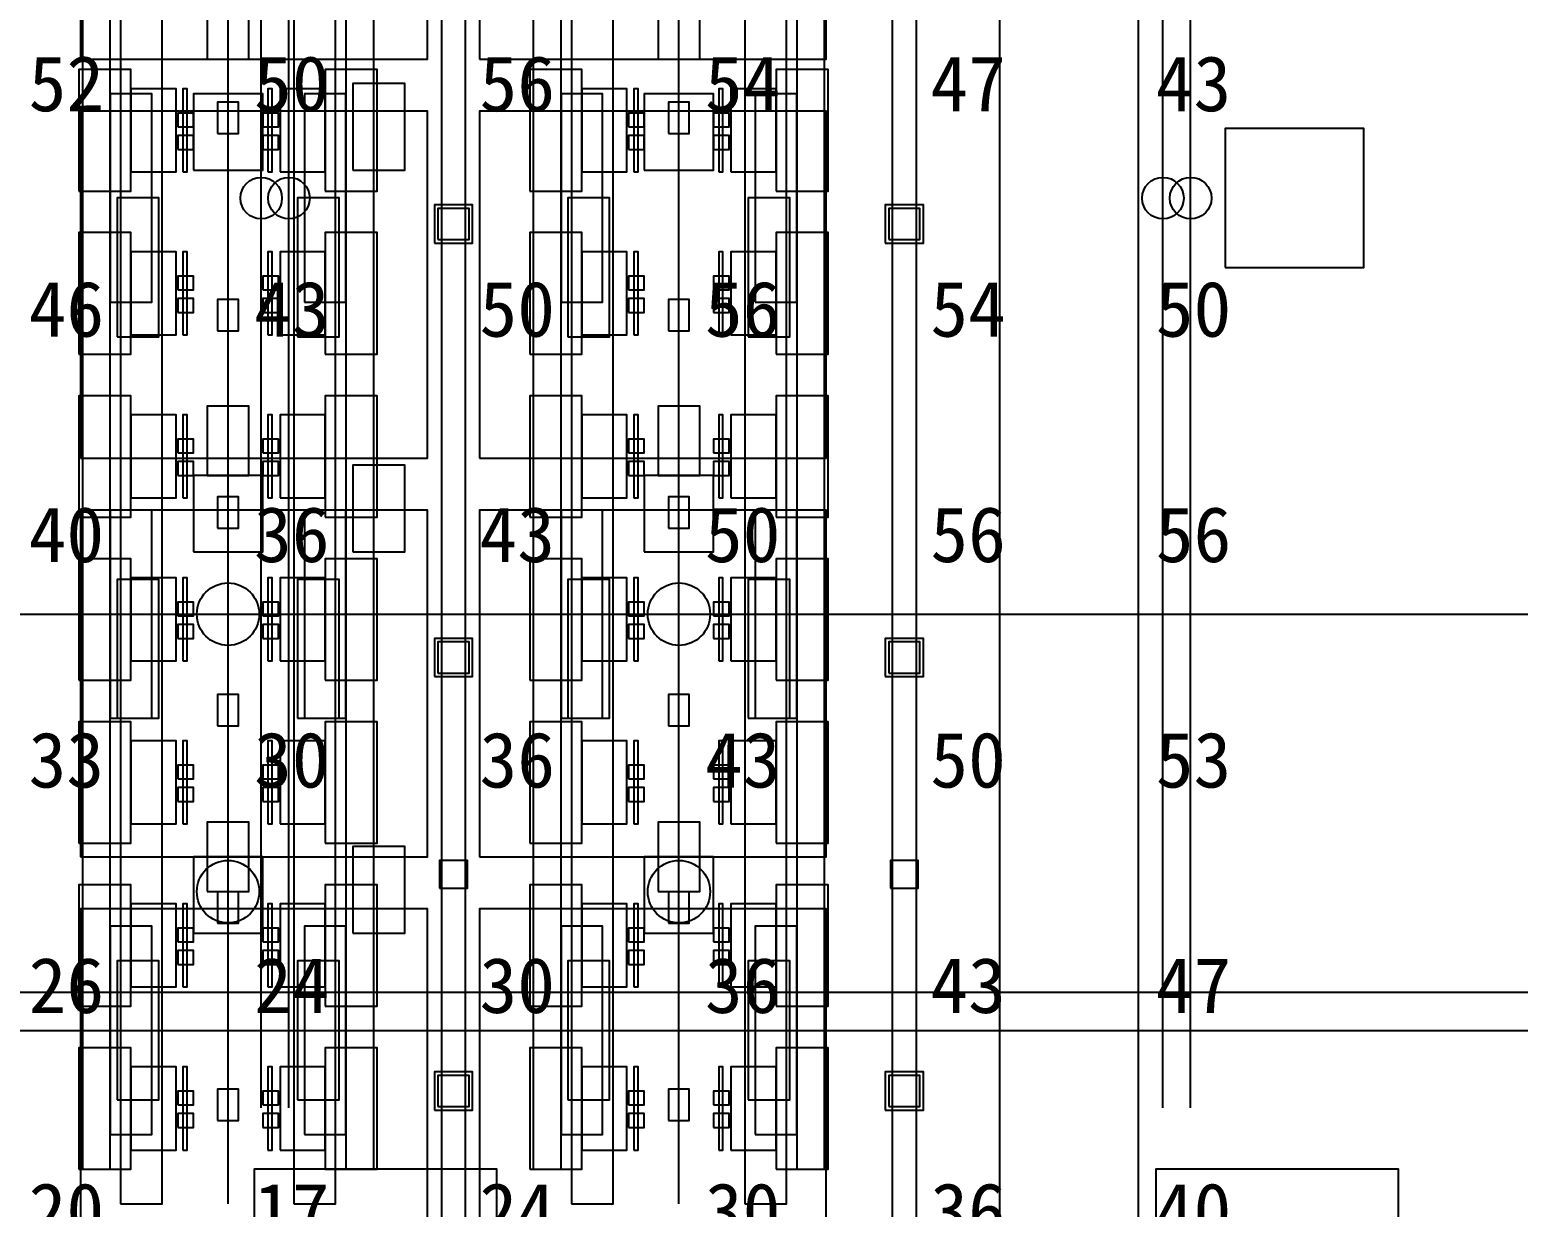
# Model space of a CAD drawing. Header units: metres. Extents: x -1640 to 1560, y -268 to 2338.
# Drawn here: x -39.47 to 3.45, y 889.9 to 923.85 of the extents above; entities that cross this region are included whole.
import ezdxf

# ---------------------------------------------------------------- set-up
doc = ezdxf.new("R2010")
doc.units = ezdxf.units.M
for name, color, linetype in [('1F_CHL', 4, 'Continuous'), ('1F_EHS_GAS_DETECTOR', 6, 'Continuous'), ('1F_PUMP', 2, 'Continuous'), ('1F_SCR', 3, 'Continuous'), ('1F_STRUCT_COLUMN', 8, 'Continuous'), ('1F_ZONE', 3, 'Continuous'), ('2F_CSF_LATERAL_RACK_CONCEPT', 9, 'Continuous'), ('2F_EHS_GAS_DETECTOR', 6, 'Continuous'), ('2F_RFG', 5, 'Continuous'), ('2F_STRUCT_COLUMN', 8, 'Continuous'), ('2F_VMB', 6, 'Continuous'), ('2F_ZONE', 3, 'Continuous'), ('3F_CLEANROOM_OVERHEAD_PIPE_DUCT_CONCEPT', 9, 'Continuous'), ('3F_EHS_EGRESS_DIST_M', 2, 'Continuous'), ('3F_FOUP', 5, 'Continuous'), ('3F_METRO', 2, 'Continuous'), ('3F_OHT', 9, 'Continuous'), ('3F_OHTV', 1, 'Continuous'), ('3F_STRUCT_COLUMN', 8, 'Continuous'), ('3F_TBAR', 6, 'Continuous'), ('3F_ZONE', 3, 'Continuous'), ('4F_FFU', 1, 'Continuous'), ('4F_STRUCT_PLENUM_TRUSS_CONCEPT', 9, 'Continuous'), ('4F_ZONE', 3, 'Continuous'), ('5F_CHL', 4, 'Continuous'), ('5F_EHS_GAS_DETECTOR', 6, 'Continuous'), ('5F_PUMP', 2, 'Continuous'), ('5F_SCR', 3, 'Continuous'), ('5F_STRUCT_COLUMN', 8, 'Continuous'), ('5F_ZONE', 3, 'Continuous'), ('6F_CSF_LATERAL_RACK_CONCEPT', 9, 'Continuous'), ('6F_EHS_GAS_DETECTOR', 6, 'Continuous'), ('6F_RFG', 5, 'Continuous'), ('6F_STRUCT_COLUMN', 8, 'Continuous'), ('6F_VMB', 6, 'Continuous'), ('6F_ZONE', 3, 'Continuous'), ('7F_CLEANROOM_OVERHEAD_PIPE_DUCT_CONCEPT', 9, 'Continuous'), ('7F_EHS_EGRESS_DIST_M', 2, 'Continuous'), ('7F_FOUP', 5, 'Continuous'), ('7F_METRO', 2, 'Continuous'), ('7F_OHT', 9, 'Continuous'), ('7F_OHTV', 1, 'Continuous'), ('7F_STRUCT_COLUMN', 8, 'Continuous'), ('7F_TBAR', 6, 'Continuous'), ('7F_ZONE', 3, 'Continuous'), ('8F_FFU', 1, 'Continuous'), ('8F_STRUCT_PLENUM_TRUSS_CONCEPT', 9, 'Continuous'), ('8F_ZONE', 3, 'Continuous'), ('_SUPPORT', 4, 'Continuous'), ('RF_RSC', 4, 'Continuous'), ('UTIL_CHEM_CONCEPT', 6, 'Continuous'), ('UTIL_GAS.SPEC_CONCEPT', 3, 'Continuous'), ('UTIL_PCW.R_CONCEPT', 1, 'Continuous'), ('UTIL_PCW.R_RISER', 1, 'Continuous'), ('UTIL_PCW.S_CONCEPT', 6, 'Continuous'), ('UTIL_PCW.S_RISER', 6, 'Continuous'), ('UTIL_UPW.R_CONCEPT', 2, 'Continuous'), ('UTIL_UPW.S_CONCEPT', 1, 'Continuous')]:
    doc.layers.add(name, color=color, linetype=linetype)

msp = doc.modelspace()

# ---------------------------------------------------------------- linework, layer by layer
at = {"layer": '1F_CHL'}
for points in [[(-30.15, 919.8), (-28.65, 919.8), (-28.65, 922.3), (-30.15, 922.3)], [(-30.15, 908.8), (-28.65, 908.8), (-28.65, 911.3), (-30.15, 911.3)], [(-30.15, 897.8), (-28.65, 897.8), (-28.65, 900.3), (-30.15, 900.3)]]:
    msp.add_lwpolyline(points, close=True, dxfattribs=at)
at = {"layer": '1F_EHS_GAS_DETECTOR'}
for centre in [(-33.75, 899), (-20.75, 899)]:
    msp.add_circle(centre, 0.9, dxfattribs=at)
at = {"layer": '1F_PUMP'}
for points in [[(-36.95, 915), (-35.75, 915), (-35.75, 919), (-36.95, 919)], [(-31.75, 915), (-30.55, 915), (-30.55, 919), (-31.75, 919)], [(-23.95, 915), (-22.75, 915), (-22.75, 919), (-23.95, 919)], [(-18.75, 915), (-17.55, 915), (-17.55, 919), (-18.75, 919)], [(-36.95, 904), (-35.75, 904), (-35.75, 908), (-36.95, 908)], [(-31.75, 904), (-30.55, 904), (-30.55, 908), (-31.75, 908)], [(-23.95, 904), (-22.75, 904), (-22.75, 908), (-23.95, 908)], [(-18.75, 904), (-17.55, 904), (-17.55, 908), (-18.75, 908)], [(-36.95, 893), (-35.75, 893), (-35.75, 897), (-36.95, 897)], [(-31.75, 893), (-30.55, 893), (-30.55, 897), (-31.75, 897)], [(-23.95, 893), (-22.75, 893), (-22.75, 897), (-23.95, 897)], [(-18.75, 893), (-17.55, 893), (-17.55, 897), (-18.75, 897)]]:
    msp.add_lwpolyline(points, close=True, dxfattribs=at)
at = {"layer": '1F_SCR'}
for points in [[(-34.75, 919.8), (-32.75, 919.8), (-32.75, 922), (-34.75, 922)], [(-21.75, 919.8), (-19.75, 919.8), (-19.75, 922), (-21.75, 922)], [(-34.75, 908.8), (-32.75, 908.8), (-32.75, 911), (-34.75, 911)], [(-21.75, 908.8), (-19.75, 908.8), (-19.75, 911), (-21.75, 911)], [(-34.75, 897.8), (-32.75, 897.8), (-32.75, 900), (-34.75, 900)], [(-21.75, 897.8), (-19.75, 897.8), (-19.75, 900), (-21.75, 900)]]:
    msp.add_lwpolyline(points, close=True, dxfattribs=at)
at = {"layer": '1F_STRUCT_COLUMN'}
for points in [[(-27.8, 917.7), (-26.7, 917.7), (-26.7, 918.8), (-27.8, 918.8)], [(-14.8, 917.7), (-13.7, 917.7), (-13.7, 918.8), (-14.8, 918.8)], [(-27.8, 905.2), (-26.7, 905.2), (-26.7, 906.3), (-27.8, 906.3)], [(-14.8, 905.2), (-13.7, 905.2), (-13.7, 906.3), (-14.8, 906.3)], [(-27.8, 892.7), (-26.7, 892.7), (-26.7, 893.8), (-27.8, 893.8)], [(-14.8, 892.7), (-13.7, 892.7), (-13.7, 893.8), (-14.8, 893.8)]]:
    msp.add_lwpolyline(points, close=True, dxfattribs=at)
at = {"layer": '1F_ZONE'}
msp.add_lwpolyline([(-281, 887), (-7.5, 887), (-7.5, 1045), (-281, 1045)], close=True, dxfattribs=at)
at = {"layer": '2F_CSF_LATERAL_RACK_CONCEPT'}
for points in [[(-37.95, 891), (-37.15, 891), (-37.15, 1041), (-37.95, 1041)], [(-30.35, 891), (-29.55, 891), (-29.55, 1041), (-30.35, 1041)], [(-24.95, 891), (-24.15, 891), (-24.15, 1041), (-24.95, 1041)], [(-17.35, 891), (-16.55, 891), (-16.55, 1041), (-17.35, 1041)]]:
    msp.add_lwpolyline(points, close=True, dxfattribs=at)
at = {"layer": '2F_EHS_GAS_DETECTOR'}
for centre in [(-33.75, 907), (-20.75, 907)]:
    msp.add_circle(centre, 0.9, dxfattribs=at)
at = {"layer": '2F_RFG'}
for points in [[(-37.15, 916), (-35.95, 916), (-35.95, 922), (-37.15, 922)], [(-31.55, 916), (-30.35, 916), (-30.35, 922), (-31.55, 922)], [(-24.15, 916), (-22.95, 916), (-22.95, 922), (-24.15, 922)], [(-18.55, 916), (-17.35, 916), (-17.35, 922), (-18.55, 922)], [(-37.15, 904), (-35.95, 904), (-35.95, 910), (-37.15, 910)], [(-31.55, 904), (-30.35, 904), (-30.35, 910), (-31.55, 910)], [(-24.15, 904), (-22.95, 904), (-22.95, 910), (-24.15, 910)], [(-18.55, 904), (-17.35, 904), (-17.35, 910), (-18.55, 910)], [(-37.15, 892), (-35.95, 892), (-35.95, 898), (-37.15, 898)], [(-31.55, 892), (-30.35, 892), (-30.35, 898), (-31.55, 898)], [(-24.15, 892), (-22.95, 892), (-22.95, 898), (-24.15, 898)], [(-18.55, 892), (-17.35, 892), (-17.35, 898), (-18.55, 898)]]:
    msp.add_lwpolyline(points, close=True, dxfattribs=at)
at = {"layer": '2F_STRUCT_COLUMN'}
for points in [[(-27.7, 917.8), (-26.8, 917.8), (-26.8, 918.7), (-27.7, 918.7)], [(-14.7, 917.8), (-13.8, 917.8), (-13.8, 918.7), (-14.7, 918.7)], [(-27.7, 905.3), (-26.8, 905.3), (-26.8, 906.2), (-27.7, 906.2)], [(-14.7, 905.3), (-13.8, 905.3), (-13.8, 906.2), (-14.7, 906.2)], [(-27.7, 892.8), (-26.8, 892.8), (-26.8, 893.7), (-27.7, 893.7)], [(-14.7, 892.8), (-13.8, 892.8), (-13.8, 893.7), (-14.7, 893.7)]]:
    msp.add_lwpolyline(points, close=True, dxfattribs=at)
at = {"layer": '2F_VMB'}
for points in [[(-34.35, 923), (-33.15, 923), (-33.15, 925), (-34.35, 925)], [(-21.35, 923), (-20.15, 923), (-20.15, 925), (-21.35, 925)], [(-34.35, 911), (-33.15, 911), (-33.15, 913), (-34.35, 913)], [(-21.35, 911), (-20.15, 911), (-20.15, 913), (-21.35, 913)], [(-34.35, 899), (-33.15, 899), (-33.15, 901), (-34.35, 901)], [(-21.35, 899), (-20.15, 899), (-20.15, 901), (-21.35, 901)]]:
    msp.add_lwpolyline(points, close=True, dxfattribs=at)
at = {"layer": '2F_ZONE'}
msp.add_lwpolyline([(-281, 887), (-7.5, 887), (-7.5, 1045), (-281, 1045)], close=True, dxfattribs=at)
at = {"layer": '3F_CLEANROOM_OVERHEAD_PIPE_DUCT_CONCEPT'}
for points in [[(-36.85, 890), (-35.65, 890), (-35.65, 1042), (-36.85, 1042)], [(-31.85, 890), (-30.65, 890), (-30.65, 1042), (-31.85, 1042)], [(-23.85, 890), (-22.65, 890), (-22.65, 1042), (-23.85, 1042)], [(-18.85, 890), (-17.65, 890), (-17.65, 1042), (-18.85, 1042)]]:
    msp.add_lwpolyline(points, close=True, dxfattribs=at)
at = {"layer": '3F_FOUP'}
for points in [[(-35.2, 921.05), (-34.75, 921.05), (-34.75, 921.45), (-35.2, 921.45)], [(-32.75, 921.05), (-32.3, 921.05), (-32.3, 921.45), (-32.75, 921.45)], [(-22.2, 921.05), (-21.75, 921.05), (-21.75, 921.45), (-22.2, 921.45)], [(-19.75, 921.05), (-19.3, 921.05), (-19.3, 921.45), (-19.75, 921.45)], [(-35.2, 920.4), (-34.75, 920.4), (-34.75, 920.8), (-35.2, 920.8)], [(-32.75, 920.4), (-32.3, 920.4), (-32.3, 920.8), (-32.75, 920.8)], [(-22.2, 920.4), (-21.75, 920.4), (-21.75, 920.8), (-22.2, 920.8)], [(-19.75, 920.4), (-19.3, 920.4), (-19.3, 920.8), (-19.75, 920.8)], [(-35.2, 916.35), (-34.75, 916.35), (-34.75, 916.75), (-35.2, 916.75)], [(-32.75, 916.35), (-32.3, 916.35), (-32.3, 916.75), (-32.75, 916.75)], [(-22.2, 916.35), (-21.75, 916.35), (-21.75, 916.75), (-22.2, 916.75)], [(-19.75, 916.35), (-19.3, 916.35), (-19.3, 916.75), (-19.75, 916.75)], [(-35.2, 915.7), (-34.75, 915.7), (-34.75, 916.1), (-35.2, 916.1)], [(-32.75, 915.7), (-32.3, 915.7), (-32.3, 916.1), (-32.75, 916.1)], [(-22.2, 915.7), (-21.75, 915.7), (-21.75, 916.1), (-22.2, 916.1)], [(-19.75, 915.7), (-19.3, 915.7), (-19.3, 916.1), (-19.75, 916.1)], [(-35.2, 911.65), (-34.75, 911.65), (-34.75, 912.05), (-35.2, 912.05)], [(-32.75, 911.65), (-32.3, 911.65), (-32.3, 912.05), (-32.75, 912.05)], [(-22.2, 911.65), (-21.75, 911.65), (-21.75, 912.05), (-22.2, 912.05)], [(-19.75, 911.65), (-19.3, 911.65), (-19.3, 912.05), (-19.75, 912.05)], [(-35.2, 911), (-34.75, 911), (-34.75, 911.4), (-35.2, 911.4)], [(-32.75, 911), (-32.3, 911), (-32.3, 911.4), (-32.75, 911.4)], [(-22.2, 911), (-21.75, 911), (-21.75, 911.4), (-22.2, 911.4)], [(-19.75, 911), (-19.3, 911), (-19.3, 911.4), (-19.75, 911.4)], [(-35.2, 906.95), (-34.75, 906.95), (-34.75, 907.35), (-35.2, 907.35)], [(-32.75, 906.95), (-32.3, 906.95), (-32.3, 907.35), (-32.75, 907.35)], [(-22.2, 906.95), (-21.75, 906.95), (-21.75, 907.35), (-22.2, 907.35)], [(-19.75, 906.95), (-19.3, 906.95), (-19.3, 907.35), (-19.75, 907.35)], [(-35.2, 906.3), (-34.75, 906.3), (-34.75, 906.7), (-35.2, 906.7)], [(-32.75, 906.3), (-32.3, 906.3), (-32.3, 906.7), (-32.75, 906.7)], [(-22.2, 906.3), (-21.75, 906.3), (-21.75, 906.7), (-22.2, 906.7)], [(-19.75, 906.3), (-19.3, 906.3), (-19.3, 906.7), (-19.75, 906.7)], [(-35.2, 902.25), (-34.75, 902.25), (-34.75, 902.65), (-35.2, 902.65)], [(-32.75, 902.25), (-32.3, 902.25), (-32.3, 902.65), (-32.75, 902.65)], [(-22.2, 902.25), (-21.75, 902.25), (-21.75, 902.65), (-22.2, 902.65)], [(-19.75, 902.25), (-19.3, 902.25), (-19.3, 902.65), (-19.75, 902.65)], [(-35.2, 901.6), (-34.75, 901.6), (-34.75, 902), (-35.2, 902)], [(-32.75, 901.6), (-32.3, 901.6), (-32.3, 902), (-32.75, 902)], [(-22.2, 901.6), (-21.75, 901.6), (-21.75, 902), (-22.2, 902)], [(-19.75, 901.6), (-19.3, 901.6), (-19.3, 902), (-19.75, 902)], [(-35.2, 897.55), (-34.75, 897.55), (-34.75, 897.95), (-35.2, 897.95)], [(-32.75, 897.55), (-32.3, 897.55), (-32.3, 897.95), (-32.75, 897.95)], [(-22.2, 897.55), (-21.75, 897.55), (-21.75, 897.95), (-22.2, 897.95)], [(-19.75, 897.55), (-19.3, 897.55), (-19.3, 897.95), (-19.75, 897.95)], [(-35.2, 896.9), (-34.75, 896.9), (-34.75, 897.3), (-35.2, 897.3)], [(-32.75, 896.9), (-32.3, 896.9), (-32.3, 897.3), (-32.75, 897.3)], [(-22.2, 896.9), (-21.75, 896.9), (-21.75, 897.3), (-22.2, 897.3)], [(-19.75, 896.9), (-19.3, 896.9), (-19.3, 897.3), (-19.75, 897.3)], [(-35.2, 892.85), (-34.75, 892.85), (-34.75, 893.25), (-35.2, 893.25)], [(-32.75, 892.85), (-32.3, 892.85), (-32.3, 893.25), (-32.75, 893.25)], [(-22.2, 892.85), (-21.75, 892.85), (-21.75, 893.25), (-22.2, 893.25)], [(-19.75, 892.85), (-19.3, 892.85), (-19.3, 893.25), (-19.75, 893.25)], [(-35.2, 892.2), (-34.75, 892.2), (-34.75, 892.6), (-35.2, 892.6)], [(-32.75, 892.2), (-32.3, 892.2), (-32.3, 892.6), (-32.75, 892.6)], [(-22.2, 892.2), (-21.75, 892.2), (-21.75, 892.6), (-22.2, 892.6)], [(-19.75, 892.2), (-19.3, 892.2), (-19.3, 892.6), (-19.75, 892.6)]]:
    msp.add_lwpolyline(points, close=True, dxfattribs=at)
at = {"layer": '3F_METRO'}
for points in [[(-38.05, 919.2), (-36.55, 919.2), (-36.55, 922.7), (-38.05, 922.7)], [(-30.95, 919.2), (-29.45, 919.2), (-29.45, 922.7), (-30.95, 922.7)], [(-25.05, 919.2), (-23.55, 919.2), (-23.55, 922.7), (-25.05, 922.7)], [(-17.95, 919.2), (-16.45, 919.2), (-16.45, 922.7), (-17.95, 922.7)], [(-36.55, 919.75), (-35.25, 919.75), (-35.25, 922.15), (-36.55, 922.15)], [(-32.25, 919.75), (-30.95, 919.75), (-30.95, 922.15), (-32.25, 922.15)], [(-23.55, 919.75), (-22.25, 919.75), (-22.25, 922.15), (-23.55, 922.15)], [(-19.25, 919.75), (-17.95, 919.75), (-17.95, 922.15), (-19.25, 922.15)], [(-38.05, 914.5), (-36.55, 914.5), (-36.55, 918), (-38.05, 918)], [(-30.95, 914.5), (-29.45, 914.5), (-29.45, 918), (-30.95, 918)], [(-25.05, 914.5), (-23.55, 914.5), (-23.55, 918), (-25.05, 918)], [(-17.95, 914.5), (-16.45, 914.5), (-16.45, 918), (-17.95, 918)], [(-36.55, 915.05), (-35.25, 915.05), (-35.25, 917.45), (-36.55, 917.45)], [(-32.25, 915.05), (-30.95, 915.05), (-30.95, 917.45), (-32.25, 917.45)], [(-23.55, 915.05), (-22.25, 915.05), (-22.25, 917.45), (-23.55, 917.45)], [(-19.25, 915.05), (-17.95, 915.05), (-17.95, 917.45), (-19.25, 917.45)], [(-38.05, 909.8), (-36.55, 909.8), (-36.55, 913.3), (-38.05, 913.3)], [(-30.95, 909.8), (-29.45, 909.8), (-29.45, 913.3), (-30.95, 913.3)], [(-25.05, 909.8), (-23.55, 909.8), (-23.55, 913.3), (-25.05, 913.3)], [(-17.95, 909.8), (-16.45, 909.8), (-16.45, 913.3), (-17.95, 913.3)], [(-36.55, 910.35), (-35.25, 910.35), (-35.25, 912.75), (-36.55, 912.75)], [(-32.25, 910.35), (-30.95, 910.35), (-30.95, 912.75), (-32.25, 912.75)], [(-23.55, 910.35), (-22.25, 910.35), (-22.25, 912.75), (-23.55, 912.75)], [(-19.25, 910.35), (-17.95, 910.35), (-17.95, 912.75), (-19.25, 912.75)], [(-38.05, 905.1), (-36.55, 905.1), (-36.55, 908.6), (-38.05, 908.6)], [(-30.95, 905.1), (-29.45, 905.1), (-29.45, 908.6), (-30.95, 908.6)], [(-25.05, 905.1), (-23.55, 905.1), (-23.55, 908.6), (-25.05, 908.6)], [(-17.95, 905.1), (-16.45, 905.1), (-16.45, 908.6), (-17.95, 908.6)], [(-36.55, 905.65), (-35.25, 905.65), (-35.25, 908.05), (-36.55, 908.05)], [(-32.25, 905.65), (-30.95, 905.65), (-30.95, 908.05), (-32.25, 908.05)], [(-23.55, 905.65), (-22.25, 905.65), (-22.25, 908.05), (-23.55, 908.05)], [(-19.25, 905.65), (-17.95, 905.65), (-17.95, 908.05), (-19.25, 908.05)], [(-38.05, 900.4), (-36.55, 900.4), (-36.55, 903.9), (-38.05, 903.9)], [(-30.95, 900.4), (-29.45, 900.4), (-29.45, 903.9), (-30.95, 903.9)], [(-25.05, 900.4), (-23.55, 900.4), (-23.55, 903.9), (-25.05, 903.9)], [(-17.95, 900.4), (-16.45, 900.4), (-16.45, 903.9), (-17.95, 903.9)], [(-36.55, 900.95), (-35.25, 900.95), (-35.25, 903.35), (-36.55, 903.35)], [(-32.25, 900.95), (-30.95, 900.95), (-30.95, 903.35), (-32.25, 903.35)], [(-23.55, 900.95), (-22.25, 900.95), (-22.25, 903.35), (-23.55, 903.35)], [(-19.25, 900.95), (-17.95, 900.95), (-17.95, 903.35), (-19.25, 903.35)], [(-38.05, 895.7), (-36.55, 895.7), (-36.55, 899.2), (-38.05, 899.2)], [(-30.95, 895.7), (-29.45, 895.7), (-29.45, 899.2), (-30.95, 899.2)], [(-25.05, 895.7), (-23.55, 895.7), (-23.55, 899.2), (-25.05, 899.2)], [(-17.95, 895.7), (-16.45, 895.7), (-16.45, 899.2), (-17.95, 899.2)], [(-36.55, 896.25), (-35.25, 896.25), (-35.25, 898.65), (-36.55, 898.65)], [(-32.25, 896.25), (-30.95, 896.25), (-30.95, 898.65), (-32.25, 898.65)], [(-23.55, 896.25), (-22.25, 896.25), (-22.25, 898.65), (-23.55, 898.65)], [(-19.25, 896.25), (-17.95, 896.25), (-17.95, 898.65), (-19.25, 898.65)], [(-38.05, 891), (-36.55, 891), (-36.55, 894.5), (-38.05, 894.5)], [(-30.95, 891), (-29.45, 891), (-29.45, 894.5), (-30.95, 894.5)], [(-25.05, 891), (-23.55, 891), (-23.55, 894.5), (-25.05, 894.5)], [(-17.95, 891), (-16.45, 891), (-16.45, 894.5), (-17.95, 894.5)], [(-36.55, 891.55), (-35.25, 891.55), (-35.25, 893.95), (-36.55, 893.95)], [(-32.25, 891.55), (-30.95, 891.55), (-30.95, 893.95), (-32.25, 893.95)], [(-23.55, 891.55), (-22.25, 891.55), (-22.25, 893.95), (-23.55, 893.95)], [(-19.25, 891.55), (-17.95, 891.55), (-17.95, 893.95), (-19.25, 893.95)]]:
    msp.add_lwpolyline(points, close=True, dxfattribs=at)
at = {"layer": '3F_OHT'}
for p, q in [((-33.75, 890), (-33.75, 962)), ((-20.75, 890), (-20.75, 962))]:
    msp.add_line(p, q, dxfattribs=at)
at = {"layer": '3F_OHTV'}
for points in [[(-34.05, 920.86), (-33.45, 920.86), (-33.45, 921.76), (-34.05, 921.76)], [(-21.05, 920.86), (-20.45, 920.86), (-20.45, 921.76), (-21.05, 921.76)], [(-34.05, 915.17), (-33.45, 915.17), (-33.45, 916.07), (-34.05, 916.07)], [(-21.05, 915.17), (-20.45, 915.17), (-20.45, 916.07), (-21.05, 916.07)], [(-34.05, 909.48), (-33.45, 909.48), (-33.45, 910.38), (-34.05, 910.38)], [(-21.05, 909.48), (-20.45, 909.48), (-20.45, 910.38), (-21.05, 910.38)], [(-34.05, 903.78), (-33.45, 903.78), (-33.45, 904.68), (-34.05, 904.68)], [(-21.05, 903.78), (-20.45, 903.78), (-20.45, 904.68), (-21.05, 904.68)], [(-34.05, 898.09), (-33.45, 898.09), (-33.45, 898.99), (-34.05, 898.99)], [(-21.05, 898.09), (-20.45, 898.09), (-20.45, 898.99), (-21.05, 898.99)], [(-34.05, 892.4), (-33.45, 892.4), (-33.45, 893.3), (-34.05, 893.3)], [(-21.05, 892.4), (-20.45, 892.4), (-20.45, 893.3), (-21.05, 893.3)]]:
    msp.add_lwpolyline(points, close=True, dxfattribs=at)
at = {"layer": '3F_STRUCT_COLUMN'}
for points in [[(-27.65, 899.1), (-26.85, 899.1), (-26.85, 899.9), (-27.65, 899.9)], [(-14.65, 899.1), (-13.85, 899.1), (-13.85, 899.9), (-14.65, 899.9)]]:
    msp.add_lwpolyline(points, close=True, dxfattribs=at)
at = {"layer": '3F_TBAR'}
for points in [[(-35.05, 919.75), (-34.93, 919.75), (-34.93, 922.15), (-35.05, 922.15)], [(-32.6, 919.75), (-32.48, 919.75), (-32.48, 922.15), (-32.6, 922.15)], [(-22.05, 919.75), (-21.93, 919.75), (-21.93, 922.15), (-22.05, 922.15)], [(-19.6, 919.75), (-19.48, 919.75), (-19.48, 922.15), (-19.6, 922.15)], [(-35.05, 915.05), (-34.93, 915.05), (-34.93, 917.45), (-35.05, 917.45)], [(-32.6, 915.05), (-32.48, 915.05), (-32.48, 917.45), (-32.6, 917.45)], [(-22.05, 915.05), (-21.93, 915.05), (-21.93, 917.45), (-22.05, 917.45)], [(-19.6, 915.05), (-19.48, 915.05), (-19.48, 917.45), (-19.6, 917.45)], [(-35.05, 910.35), (-34.93, 910.35), (-34.93, 912.75), (-35.05, 912.75)], [(-32.6, 910.35), (-32.48, 910.35), (-32.48, 912.75), (-32.6, 912.75)], [(-22.05, 910.35), (-21.93, 910.35), (-21.93, 912.75), (-22.05, 912.75)], [(-19.6, 910.35), (-19.48, 910.35), (-19.48, 912.75), (-19.6, 912.75)], [(-35.05, 905.65), (-34.93, 905.65), (-34.93, 908.05), (-35.05, 908.05)], [(-32.6, 905.65), (-32.48, 905.65), (-32.48, 908.05), (-32.6, 908.05)], [(-22.05, 905.65), (-21.93, 905.65), (-21.93, 908.05), (-22.05, 908.05)], [(-19.6, 905.65), (-19.48, 905.65), (-19.48, 908.05), (-19.6, 908.05)], [(-35.05, 900.95), (-34.93, 900.95), (-34.93, 903.35), (-35.05, 903.35)], [(-32.6, 900.95), (-32.48, 900.95), (-32.48, 903.35), (-32.6, 903.35)], [(-22.05, 900.95), (-21.93, 900.95), (-21.93, 903.35), (-22.05, 903.35)], [(-19.6, 900.95), (-19.48, 900.95), (-19.48, 903.35), (-19.6, 903.35)], [(-35.05, 896.25), (-34.93, 896.25), (-34.93, 898.65), (-35.05, 898.65)], [(-32.6, 896.25), (-32.48, 896.25), (-32.48, 898.65), (-32.6, 898.65)], [(-22.05, 896.25), (-21.93, 896.25), (-21.93, 898.65), (-22.05, 898.65)], [(-19.6, 896.25), (-19.48, 896.25), (-19.48, 898.65), (-19.6, 898.65)], [(-35.05, 891.55), (-34.93, 891.55), (-34.93, 893.95), (-35.05, 893.95)], [(-32.6, 891.55), (-32.48, 891.55), (-32.48, 893.95), (-32.6, 893.95)], [(-22.05, 891.55), (-21.93, 891.55), (-21.93, 893.95), (-22.05, 893.95)], [(-19.6, 891.55), (-19.48, 891.55), (-19.48, 893.95), (-19.6, 893.95)]]:
    msp.add_lwpolyline(points, close=True, dxfattribs=at)
at = {"layer": '3F_ZONE'}
msp.add_lwpolyline([(-281, 887), (-7.5, 887), (-7.5, 1045), (-281, 1045)], close=True, dxfattribs=at)
at = {"layer": '4F_FFU'}
for points in [[(-38, 923), (-28, 923), (-28, 933), (-38, 933)], [(-26.5, 923), (-16.5, 923), (-16.5, 933), (-26.5, 933)], [(-38, 911.5), (-28, 911.5), (-28, 921.5), (-38, 921.5)], [(-26.5, 911.5), (-16.5, 911.5), (-16.5, 921.5), (-26.5, 921.5)], [(-38, 900), (-28, 900), (-28, 910), (-38, 910)], [(-26.5, 900), (-16.5, 900), (-16.5, 910), (-26.5, 910)], [(-38, 888.5), (-28, 888.5), (-28, 898.5), (-38, 898.5)], [(-26.5, 888.5), (-16.5, 888.5), (-16.5, 898.5), (-26.5, 898.5)]]:
    msp.add_lwpolyline(points, close=True, dxfattribs=at)
at = {"layer": '4F_STRUCT_PLENUM_TRUSS_CONCEPT'}
for points in [[(-27.6, 887), (-26.9, 887), (-26.9, 1045), (-27.6, 1045)], [(-14.6, 887), (-13.9, 887), (-13.9, 1045), (-14.6, 1045)]]:
    msp.add_lwpolyline(points, close=True, dxfattribs=at)
at = {"layer": '4F_ZONE'}
msp.add_lwpolyline([(-281, 887), (-7.5, 887), (-7.5, 1045), (-281, 1045)], close=True, dxfattribs=at)
at = {"layer": '5F_CHL'}
for points in [[(-30.15, 919.8), (-28.65, 919.8), (-28.65, 922.3), (-30.15, 922.3)], [(-30.15, 908.8), (-28.65, 908.8), (-28.65, 911.3), (-30.15, 911.3)], [(-30.15, 897.8), (-28.65, 897.8), (-28.65, 900.3), (-30.15, 900.3)]]:
    msp.add_lwpolyline(points, close=True, dxfattribs=at)
at = {"layer": '5F_EHS_GAS_DETECTOR'}
for centre in [(-33.75, 899), (-20.75, 899)]:
    msp.add_circle(centre, 0.9, dxfattribs=at)
at = {"layer": '5F_PUMP'}
for points in [[(-36.95, 915), (-35.75, 915), (-35.75, 919), (-36.95, 919)], [(-31.75, 915), (-30.55, 915), (-30.55, 919), (-31.75, 919)], [(-23.95, 915), (-22.75, 915), (-22.75, 919), (-23.95, 919)], [(-18.75, 915), (-17.55, 915), (-17.55, 919), (-18.75, 919)], [(-36.95, 904), (-35.75, 904), (-35.75, 908), (-36.95, 908)], [(-31.75, 904), (-30.55, 904), (-30.55, 908), (-31.75, 908)], [(-23.95, 904), (-22.75, 904), (-22.75, 908), (-23.95, 908)], [(-18.75, 904), (-17.55, 904), (-17.55, 908), (-18.75, 908)], [(-36.95, 893), (-35.75, 893), (-35.75, 897), (-36.95, 897)], [(-31.75, 893), (-30.55, 893), (-30.55, 897), (-31.75, 897)], [(-23.95, 893), (-22.75, 893), (-22.75, 897), (-23.95, 897)], [(-18.75, 893), (-17.55, 893), (-17.55, 897), (-18.75, 897)]]:
    msp.add_lwpolyline(points, close=True, dxfattribs=at)
at = {"layer": '5F_SCR'}
for points in [[(-34.75, 919.8), (-32.75, 919.8), (-32.75, 922), (-34.75, 922)], [(-21.75, 919.8), (-19.75, 919.8), (-19.75, 922), (-21.75, 922)], [(-34.75, 908.8), (-32.75, 908.8), (-32.75, 911), (-34.75, 911)], [(-21.75, 908.8), (-19.75, 908.8), (-19.75, 911), (-21.75, 911)], [(-34.75, 897.8), (-32.75, 897.8), (-32.75, 900), (-34.75, 900)], [(-21.75, 897.8), (-19.75, 897.8), (-19.75, 900), (-21.75, 900)]]:
    msp.add_lwpolyline(points, close=True, dxfattribs=at)
at = {"layer": '5F_STRUCT_COLUMN'}
for points in [[(-27.8, 917.7), (-26.7, 917.7), (-26.7, 918.8), (-27.8, 918.8)], [(-14.8, 917.7), (-13.7, 917.7), (-13.7, 918.8), (-14.8, 918.8)], [(-27.8, 905.2), (-26.7, 905.2), (-26.7, 906.3), (-27.8, 906.3)], [(-14.8, 905.2), (-13.7, 905.2), (-13.7, 906.3), (-14.8, 906.3)], [(-27.8, 892.7), (-26.7, 892.7), (-26.7, 893.8), (-27.8, 893.8)], [(-14.8, 892.7), (-13.7, 892.7), (-13.7, 893.8), (-14.8, 893.8)]]:
    msp.add_lwpolyline(points, close=True, dxfattribs=at)
at = {"layer": '5F_ZONE'}
msp.add_lwpolyline([(-281, 887), (-7.5, 887), (-7.5, 1045), (-281, 1045)], close=True, dxfattribs=at)
at = {"layer": '6F_CSF_LATERAL_RACK_CONCEPT'}
for points in [[(-37.95, 891), (-37.15, 891), (-37.15, 1041), (-37.95, 1041)], [(-30.35, 891), (-29.55, 891), (-29.55, 1041), (-30.35, 1041)], [(-24.95, 891), (-24.15, 891), (-24.15, 1041), (-24.95, 1041)], [(-17.35, 891), (-16.55, 891), (-16.55, 1041), (-17.35, 1041)]]:
    msp.add_lwpolyline(points, close=True, dxfattribs=at)
at = {"layer": '6F_EHS_GAS_DETECTOR'}
for centre in [(-33.75, 907), (-20.75, 907)]:
    msp.add_circle(centre, 0.9, dxfattribs=at)
at = {"layer": '6F_RFG'}
for points in [[(-37.15, 916), (-35.95, 916), (-35.95, 922), (-37.15, 922)], [(-31.55, 916), (-30.35, 916), (-30.35, 922), (-31.55, 922)], [(-24.15, 916), (-22.95, 916), (-22.95, 922), (-24.15, 922)], [(-18.55, 916), (-17.35, 916), (-17.35, 922), (-18.55, 922)], [(-37.15, 904), (-35.95, 904), (-35.95, 910), (-37.15, 910)], [(-31.55, 904), (-30.35, 904), (-30.35, 910), (-31.55, 910)], [(-24.15, 904), (-22.95, 904), (-22.95, 910), (-24.15, 910)], [(-18.55, 904), (-17.35, 904), (-17.35, 910), (-18.55, 910)], [(-37.15, 892), (-35.95, 892), (-35.95, 898), (-37.15, 898)], [(-31.55, 892), (-30.35, 892), (-30.35, 898), (-31.55, 898)], [(-24.15, 892), (-22.95, 892), (-22.95, 898), (-24.15, 898)], [(-18.55, 892), (-17.35, 892), (-17.35, 898), (-18.55, 898)]]:
    msp.add_lwpolyline(points, close=True, dxfattribs=at)
at = {"layer": '6F_STRUCT_COLUMN'}
for points in [[(-27.7, 917.8), (-26.8, 917.8), (-26.8, 918.7), (-27.7, 918.7)], [(-14.7, 917.8), (-13.8, 917.8), (-13.8, 918.7), (-14.7, 918.7)], [(-27.7, 905.3), (-26.8, 905.3), (-26.8, 906.2), (-27.7, 906.2)], [(-14.7, 905.3), (-13.8, 905.3), (-13.8, 906.2), (-14.7, 906.2)], [(-27.7, 892.8), (-26.8, 892.8), (-26.8, 893.7), (-27.7, 893.7)], [(-14.7, 892.8), (-13.8, 892.8), (-13.8, 893.7), (-14.7, 893.7)]]:
    msp.add_lwpolyline(points, close=True, dxfattribs=at)
at = {"layer": '6F_VMB'}
for points in [[(-34.35, 923), (-33.15, 923), (-33.15, 925), (-34.35, 925)], [(-21.35, 923), (-20.15, 923), (-20.15, 925), (-21.35, 925)], [(-34.35, 911), (-33.15, 911), (-33.15, 913), (-34.35, 913)], [(-21.35, 911), (-20.15, 911), (-20.15, 913), (-21.35, 913)], [(-34.35, 899), (-33.15, 899), (-33.15, 901), (-34.35, 901)], [(-21.35, 899), (-20.15, 899), (-20.15, 901), (-21.35, 901)]]:
    msp.add_lwpolyline(points, close=True, dxfattribs=at)
at = {"layer": '6F_ZONE'}
msp.add_lwpolyline([(-281, 887), (-7.5, 887), (-7.5, 1045), (-281, 1045)], close=True, dxfattribs=at)
at = {"layer": '7F_CLEANROOM_OVERHEAD_PIPE_DUCT_CONCEPT'}
for points in [[(-36.85, 890), (-35.65, 890), (-35.65, 1042), (-36.85, 1042)], [(-31.85, 890), (-30.65, 890), (-30.65, 1042), (-31.85, 1042)], [(-23.85, 890), (-22.65, 890), (-22.65, 1042), (-23.85, 1042)], [(-18.85, 890), (-17.65, 890), (-17.65, 1042), (-18.85, 1042)]]:
    msp.add_lwpolyline(points, close=True, dxfattribs=at)
at = {"layer": '7F_FOUP'}
for points in [[(-35.2, 921.05), (-34.75, 921.05), (-34.75, 921.45), (-35.2, 921.45)], [(-32.75, 921.05), (-32.3, 921.05), (-32.3, 921.45), (-32.75, 921.45)], [(-22.2, 921.05), (-21.75, 921.05), (-21.75, 921.45), (-22.2, 921.45)], [(-19.75, 921.05), (-19.3, 921.05), (-19.3, 921.45), (-19.75, 921.45)], [(-35.2, 920.4), (-34.75, 920.4), (-34.75, 920.8), (-35.2, 920.8)], [(-32.75, 920.4), (-32.3, 920.4), (-32.3, 920.8), (-32.75, 920.8)], [(-22.2, 920.4), (-21.75, 920.4), (-21.75, 920.8), (-22.2, 920.8)], [(-19.75, 920.4), (-19.3, 920.4), (-19.3, 920.8), (-19.75, 920.8)], [(-35.2, 916.35), (-34.75, 916.35), (-34.75, 916.75), (-35.2, 916.75)], [(-32.75, 916.35), (-32.3, 916.35), (-32.3, 916.75), (-32.75, 916.75)], [(-22.2, 916.35), (-21.75, 916.35), (-21.75, 916.75), (-22.2, 916.75)], [(-19.75, 916.35), (-19.3, 916.35), (-19.3, 916.75), (-19.75, 916.75)], [(-35.2, 915.7), (-34.75, 915.7), (-34.75, 916.1), (-35.2, 916.1)], [(-32.75, 915.7), (-32.3, 915.7), (-32.3, 916.1), (-32.75, 916.1)], [(-22.2, 915.7), (-21.75, 915.7), (-21.75, 916.1), (-22.2, 916.1)], [(-19.75, 915.7), (-19.3, 915.7), (-19.3, 916.1), (-19.75, 916.1)], [(-35.2, 911.65), (-34.75, 911.65), (-34.75, 912.05), (-35.2, 912.05)], [(-32.75, 911.65), (-32.3, 911.65), (-32.3, 912.05), (-32.75, 912.05)], [(-22.2, 911.65), (-21.75, 911.65), (-21.75, 912.05), (-22.2, 912.05)], [(-19.75, 911.65), (-19.3, 911.65), (-19.3, 912.05), (-19.75, 912.05)], [(-35.2, 911), (-34.75, 911), (-34.75, 911.4), (-35.2, 911.4)], [(-32.75, 911), (-32.3, 911), (-32.3, 911.4), (-32.75, 911.4)], [(-22.2, 911), (-21.75, 911), (-21.75, 911.4), (-22.2, 911.4)], [(-19.75, 911), (-19.3, 911), (-19.3, 911.4), (-19.75, 911.4)], [(-35.2, 906.95), (-34.75, 906.95), (-34.75, 907.35), (-35.2, 907.35)], [(-32.75, 906.95), (-32.3, 906.95), (-32.3, 907.35), (-32.75, 907.35)], [(-22.2, 906.95), (-21.75, 906.95), (-21.75, 907.35), (-22.2, 907.35)], [(-19.75, 906.95), (-19.3, 906.95), (-19.3, 907.35), (-19.75, 907.35)], [(-35.2, 906.3), (-34.75, 906.3), (-34.75, 906.7), (-35.2, 906.7)], [(-32.75, 906.3), (-32.3, 906.3), (-32.3, 906.7), (-32.75, 906.7)], [(-22.2, 906.3), (-21.75, 906.3), (-21.75, 906.7), (-22.2, 906.7)], [(-19.75, 906.3), (-19.3, 906.3), (-19.3, 906.7), (-19.75, 906.7)], [(-35.2, 902.25), (-34.75, 902.25), (-34.75, 902.65), (-35.2, 902.65)], [(-32.75, 902.25), (-32.3, 902.25), (-32.3, 902.65), (-32.75, 902.65)], [(-22.2, 902.25), (-21.75, 902.25), (-21.75, 902.65), (-22.2, 902.65)], [(-19.75, 902.25), (-19.3, 902.25), (-19.3, 902.65), (-19.75, 902.65)], [(-35.2, 901.6), (-34.75, 901.6), (-34.75, 902), (-35.2, 902)], [(-32.75, 901.6), (-32.3, 901.6), (-32.3, 902), (-32.75, 902)], [(-22.2, 901.6), (-21.75, 901.6), (-21.75, 902), (-22.2, 902)], [(-19.75, 901.6), (-19.3, 901.6), (-19.3, 902), (-19.75, 902)], [(-35.2, 897.55), (-34.75, 897.55), (-34.75, 897.95), (-35.2, 897.95)], [(-32.75, 897.55), (-32.3, 897.55), (-32.3, 897.95), (-32.75, 897.95)], [(-22.2, 897.55), (-21.75, 897.55), (-21.75, 897.95), (-22.2, 897.95)], [(-19.75, 897.55), (-19.3, 897.55), (-19.3, 897.95), (-19.75, 897.95)], [(-35.2, 896.9), (-34.75, 896.9), (-34.75, 897.3), (-35.2, 897.3)], [(-32.75, 896.9), (-32.3, 896.9), (-32.3, 897.3), (-32.75, 897.3)], [(-22.2, 896.9), (-21.75, 896.9), (-21.75, 897.3), (-22.2, 897.3)], [(-19.75, 896.9), (-19.3, 896.9), (-19.3, 897.3), (-19.75, 897.3)], [(-35.2, 892.85), (-34.75, 892.85), (-34.75, 893.25), (-35.2, 893.25)], [(-32.75, 892.85), (-32.3, 892.85), (-32.3, 893.25), (-32.75, 893.25)], [(-22.2, 892.85), (-21.75, 892.85), (-21.75, 893.25), (-22.2, 893.25)], [(-19.75, 892.85), (-19.3, 892.85), (-19.3, 893.25), (-19.75, 893.25)], [(-35.2, 892.2), (-34.75, 892.2), (-34.75, 892.6), (-35.2, 892.6)], [(-32.75, 892.2), (-32.3, 892.2), (-32.3, 892.6), (-32.75, 892.6)], [(-22.2, 892.2), (-21.75, 892.2), (-21.75, 892.6), (-22.2, 892.6)], [(-19.75, 892.2), (-19.3, 892.2), (-19.3, 892.6), (-19.75, 892.6)]]:
    msp.add_lwpolyline(points, close=True, dxfattribs=at)
at = {"layer": '7F_METRO'}
for points in [[(-38.05, 919.2), (-36.55, 919.2), (-36.55, 922.7), (-38.05, 922.7)], [(-30.95, 919.2), (-29.45, 919.2), (-29.45, 922.7), (-30.95, 922.7)], [(-25.05, 919.2), (-23.55, 919.2), (-23.55, 922.7), (-25.05, 922.7)], [(-17.95, 919.2), (-16.45, 919.2), (-16.45, 922.7), (-17.95, 922.7)], [(-36.55, 919.75), (-35.25, 919.75), (-35.25, 922.15), (-36.55, 922.15)], [(-32.25, 919.75), (-30.95, 919.75), (-30.95, 922.15), (-32.25, 922.15)], [(-23.55, 919.75), (-22.25, 919.75), (-22.25, 922.15), (-23.55, 922.15)], [(-19.25, 919.75), (-17.95, 919.75), (-17.95, 922.15), (-19.25, 922.15)], [(-38.05, 914.5), (-36.55, 914.5), (-36.55, 918), (-38.05, 918)], [(-30.95, 914.5), (-29.45, 914.5), (-29.45, 918), (-30.95, 918)], [(-25.05, 914.5), (-23.55, 914.5), (-23.55, 918), (-25.05, 918)], [(-17.95, 914.5), (-16.45, 914.5), (-16.45, 918), (-17.95, 918)], [(-36.55, 915.05), (-35.25, 915.05), (-35.25, 917.45), (-36.55, 917.45)], [(-32.25, 915.05), (-30.95, 915.05), (-30.95, 917.45), (-32.25, 917.45)], [(-23.55, 915.05), (-22.25, 915.05), (-22.25, 917.45), (-23.55, 917.45)], [(-19.25, 915.05), (-17.95, 915.05), (-17.95, 917.45), (-19.25, 917.45)], [(-38.05, 909.8), (-36.55, 909.8), (-36.55, 913.3), (-38.05, 913.3)], [(-30.95, 909.8), (-29.45, 909.8), (-29.45, 913.3), (-30.95, 913.3)], [(-25.05, 909.8), (-23.55, 909.8), (-23.55, 913.3), (-25.05, 913.3)], [(-17.95, 909.8), (-16.45, 909.8), (-16.45, 913.3), (-17.95, 913.3)], [(-36.55, 910.35), (-35.25, 910.35), (-35.25, 912.75), (-36.55, 912.75)], [(-32.25, 910.35), (-30.95, 910.35), (-30.95, 912.75), (-32.25, 912.75)], [(-23.55, 910.35), (-22.25, 910.35), (-22.25, 912.75), (-23.55, 912.75)], [(-19.25, 910.35), (-17.95, 910.35), (-17.95, 912.75), (-19.25, 912.75)], [(-38.05, 905.1), (-36.55, 905.1), (-36.55, 908.6), (-38.05, 908.6)], [(-30.95, 905.1), (-29.45, 905.1), (-29.45, 908.6), (-30.95, 908.6)], [(-25.05, 905.1), (-23.55, 905.1), (-23.55, 908.6), (-25.05, 908.6)], [(-17.95, 905.1), (-16.45, 905.1), (-16.45, 908.6), (-17.95, 908.6)], [(-36.55, 905.65), (-35.25, 905.65), (-35.25, 908.05), (-36.55, 908.05)], [(-32.25, 905.65), (-30.95, 905.65), (-30.95, 908.05), (-32.25, 908.05)], [(-23.55, 905.65), (-22.25, 905.65), (-22.25, 908.05), (-23.55, 908.05)], [(-19.25, 905.65), (-17.95, 905.65), (-17.95, 908.05), (-19.25, 908.05)], [(-38.05, 900.4), (-36.55, 900.4), (-36.55, 903.9), (-38.05, 903.9)], [(-30.95, 900.4), (-29.45, 900.4), (-29.45, 903.9), (-30.95, 903.9)], [(-25.05, 900.4), (-23.55, 900.4), (-23.55, 903.9), (-25.05, 903.9)], [(-17.95, 900.4), (-16.45, 900.4), (-16.45, 903.9), (-17.95, 903.9)], [(-36.55, 900.95), (-35.25, 900.95), (-35.25, 903.35), (-36.55, 903.35)], [(-32.25, 900.95), (-30.95, 900.95), (-30.95, 903.35), (-32.25, 903.35)], [(-23.55, 900.95), (-22.25, 900.95), (-22.25, 903.35), (-23.55, 903.35)], [(-19.25, 900.95), (-17.95, 900.95), (-17.95, 903.35), (-19.25, 903.35)], [(-38.05, 895.7), (-36.55, 895.7), (-36.55, 899.2), (-38.05, 899.2)], [(-30.95, 895.7), (-29.45, 895.7), (-29.45, 899.2), (-30.95, 899.2)], [(-25.05, 895.7), (-23.55, 895.7), (-23.55, 899.2), (-25.05, 899.2)], [(-17.95, 895.7), (-16.45, 895.7), (-16.45, 899.2), (-17.95, 899.2)], [(-36.55, 896.25), (-35.25, 896.25), (-35.25, 898.65), (-36.55, 898.65)], [(-32.25, 896.25), (-30.95, 896.25), (-30.95, 898.65), (-32.25, 898.65)], [(-23.55, 896.25), (-22.25, 896.25), (-22.25, 898.65), (-23.55, 898.65)], [(-19.25, 896.25), (-17.95, 896.25), (-17.95, 898.65), (-19.25, 898.65)], [(-38.05, 891), (-36.55, 891), (-36.55, 894.5), (-38.05, 894.5)], [(-30.95, 891), (-29.45, 891), (-29.45, 894.5), (-30.95, 894.5)], [(-25.05, 891), (-23.55, 891), (-23.55, 894.5), (-25.05, 894.5)], [(-17.95, 891), (-16.45, 891), (-16.45, 894.5), (-17.95, 894.5)], [(-36.55, 891.55), (-35.25, 891.55), (-35.25, 893.95), (-36.55, 893.95)], [(-32.25, 891.55), (-30.95, 891.55), (-30.95, 893.95), (-32.25, 893.95)], [(-23.55, 891.55), (-22.25, 891.55), (-22.25, 893.95), (-23.55, 893.95)], [(-19.25, 891.55), (-17.95, 891.55), (-17.95, 893.95), (-19.25, 893.95)]]:
    msp.add_lwpolyline(points, close=True, dxfattribs=at)
at = {"layer": '7F_OHT'}
for p, q in [((-33.75, 890), (-33.75, 962)), ((-20.75, 890), (-20.75, 962))]:
    msp.add_line(p, q, dxfattribs=at)
at = {"layer": '7F_OHTV'}
for points in [[(-34.05, 920.86), (-33.45, 920.86), (-33.45, 921.76), (-34.05, 921.76)], [(-21.05, 920.86), (-20.45, 920.86), (-20.45, 921.76), (-21.05, 921.76)], [(-34.05, 915.17), (-33.45, 915.17), (-33.45, 916.07), (-34.05, 916.07)], [(-21.05, 915.17), (-20.45, 915.17), (-20.45, 916.07), (-21.05, 916.07)], [(-34.05, 909.48), (-33.45, 909.48), (-33.45, 910.38), (-34.05, 910.38)], [(-21.05, 909.48), (-20.45, 909.48), (-20.45, 910.38), (-21.05, 910.38)], [(-34.05, 903.78), (-33.45, 903.78), (-33.45, 904.68), (-34.05, 904.68)], [(-21.05, 903.78), (-20.45, 903.78), (-20.45, 904.68), (-21.05, 904.68)], [(-34.05, 898.09), (-33.45, 898.09), (-33.45, 898.99), (-34.05, 898.99)], [(-21.05, 898.09), (-20.45, 898.09), (-20.45, 898.99), (-21.05, 898.99)], [(-34.05, 892.4), (-33.45, 892.4), (-33.45, 893.3), (-34.05, 893.3)], [(-21.05, 892.4), (-20.45, 892.4), (-20.45, 893.3), (-21.05, 893.3)]]:
    msp.add_lwpolyline(points, close=True, dxfattribs=at)
at = {"layer": '7F_STRUCT_COLUMN'}
for points in [[(-27.65, 899.1), (-26.85, 899.1), (-26.85, 899.9), (-27.65, 899.9)], [(-14.65, 899.1), (-13.85, 899.1), (-13.85, 899.9), (-14.65, 899.9)]]:
    msp.add_lwpolyline(points, close=True, dxfattribs=at)
at = {"layer": '7F_TBAR'}
for points in [[(-35.05, 919.75), (-34.93, 919.75), (-34.93, 922.15), (-35.05, 922.15)], [(-32.6, 919.75), (-32.48, 919.75), (-32.48, 922.15), (-32.6, 922.15)], [(-22.05, 919.75), (-21.93, 919.75), (-21.93, 922.15), (-22.05, 922.15)], [(-19.6, 919.75), (-19.48, 919.75), (-19.48, 922.15), (-19.6, 922.15)], [(-35.05, 915.05), (-34.93, 915.05), (-34.93, 917.45), (-35.05, 917.45)], [(-32.6, 915.05), (-32.48, 915.05), (-32.48, 917.45), (-32.6, 917.45)], [(-22.05, 915.05), (-21.93, 915.05), (-21.93, 917.45), (-22.05, 917.45)], [(-19.6, 915.05), (-19.48, 915.05), (-19.48, 917.45), (-19.6, 917.45)], [(-35.05, 910.35), (-34.93, 910.35), (-34.93, 912.75), (-35.05, 912.75)], [(-32.6, 910.35), (-32.48, 910.35), (-32.48, 912.75), (-32.6, 912.75)], [(-22.05, 910.35), (-21.93, 910.35), (-21.93, 912.75), (-22.05, 912.75)], [(-19.6, 910.35), (-19.48, 910.35), (-19.48, 912.75), (-19.6, 912.75)], [(-35.05, 905.65), (-34.93, 905.65), (-34.93, 908.05), (-35.05, 908.05)], [(-32.6, 905.65), (-32.48, 905.65), (-32.48, 908.05), (-32.6, 908.05)], [(-22.05, 905.65), (-21.93, 905.65), (-21.93, 908.05), (-22.05, 908.05)], [(-19.6, 905.65), (-19.48, 905.65), (-19.48, 908.05), (-19.6, 908.05)], [(-35.05, 900.95), (-34.93, 900.95), (-34.93, 903.35), (-35.05, 903.35)], [(-32.6, 900.95), (-32.48, 900.95), (-32.48, 903.35), (-32.6, 903.35)], [(-22.05, 900.95), (-21.93, 900.95), (-21.93, 903.35), (-22.05, 903.35)], [(-19.6, 900.95), (-19.48, 900.95), (-19.48, 903.35), (-19.6, 903.35)], [(-35.05, 896.25), (-34.93, 896.25), (-34.93, 898.65), (-35.05, 898.65)], [(-32.6, 896.25), (-32.48, 896.25), (-32.48, 898.65), (-32.6, 898.65)], [(-22.05, 896.25), (-21.93, 896.25), (-21.93, 898.65), (-22.05, 898.65)], [(-19.6, 896.25), (-19.48, 896.25), (-19.48, 898.65), (-19.6, 898.65)], [(-35.05, 891.55), (-34.93, 891.55), (-34.93, 893.95), (-35.05, 893.95)], [(-32.6, 891.55), (-32.48, 891.55), (-32.48, 893.95), (-32.6, 893.95)], [(-22.05, 891.55), (-21.93, 891.55), (-21.93, 893.95), (-22.05, 893.95)], [(-19.6, 891.55), (-19.48, 891.55), (-19.48, 893.95), (-19.6, 893.95)]]:
    msp.add_lwpolyline(points, close=True, dxfattribs=at)
at = {"layer": '7F_ZONE'}
msp.add_lwpolyline([(-281, 887), (-7.5, 887), (-7.5, 1045), (-281, 1045)], close=True, dxfattribs=at)
at = {"layer": '8F_FFU'}
for points in [[(-38, 923), (-28, 923), (-28, 933), (-38, 933)], [(-26.5, 923), (-16.5, 923), (-16.5, 933), (-26.5, 933)], [(-38, 911.5), (-28, 911.5), (-28, 921.5), (-38, 921.5)], [(-26.5, 911.5), (-16.5, 911.5), (-16.5, 921.5), (-26.5, 921.5)], [(-38, 900), (-28, 900), (-28, 910), (-38, 910)], [(-26.5, 900), (-16.5, 900), (-16.5, 910), (-26.5, 910)], [(-38, 888.5), (-28, 888.5), (-28, 898.5), (-38, 898.5)], [(-26.5, 888.5), (-16.5, 888.5), (-16.5, 898.5), (-26.5, 898.5)]]:
    msp.add_lwpolyline(points, close=True, dxfattribs=at)
at = {"layer": '8F_STRUCT_PLENUM_TRUSS_CONCEPT'}
for points in [[(-27.6, 887), (-26.9, 887), (-26.9, 1045), (-27.6, 1045)], [(-14.6, 887), (-13.9, 887), (-13.9, 1045), (-14.6, 1045)]]:
    msp.add_lwpolyline(points, close=True, dxfattribs=at)
at = {"layer": '8F_ZONE'}
msp.add_lwpolyline([(-281, 887), (-7.5, 887), (-7.5, 1045), (-281, 1045)], close=True, dxfattribs=at)
at = {"layer": '_SUPPORT'}
msp.add_lwpolyline([(-5, 917), (-1, 917), (-1, 921), (-5, 921)], close=True, dxfattribs=at)
at = {"layer": 'RF_RSC'}
for points in [[(-33, 886), (-26, 886), (-26, 891), (-33, 891)], [(-7, 886), (0, 886), (0, 891), (-7, 891)]]:
    msp.add_lwpolyline(points, close=True, dxfattribs=at)
at = {"layer": 'UTIL_CHEM_CONCEPT'}
msp.add_line((-11.5, 869.2), (-11.5, 1054.8), dxfattribs=at)
msp.add_line((-11.5, 869.2), (-11.5, 1054.8), dxfattribs=at)
at = {"layer": 'UTIL_GAS.SPEC_CONCEPT'}
msp.add_line((-275.3, 907), (286.3, 907), dxfattribs=at)
msp.add_line((-275.3, 907), (286.3, 907), dxfattribs=at)
at = {"layer": 'UTIL_PCW.R_CONCEPT'}
for p, q in [((-31.995, 892.77), (-31.995, 1039.22)), ((-31.995, 892.77), (-31.995, 1039.22)), ((-5.995, 892.77), (-5.995, 1039.22)), ((-5.995, 892.77), (-5.995, 1039.22))]:
    msp.add_line(p, q, dxfattribs=at)
at = {"layer": 'UTIL_PCW.R_RISER'}
for centre in [(-31.995, 918.995), (-31.995, 918.995), (-5.995, 918.995), (-5.995, 918.995)]:
    msp.add_circle(centre, 0.6, dxfattribs=at)
at = {"layer": 'UTIL_PCW.S_CONCEPT'}
for p, q in [((-32.795, 892.77), (-32.795, 1039.22)), ((-32.795, 892.77), (-32.795, 1039.22)), ((-6.795, 892.77), (-6.795, 1039.22)), ((-6.795, 892.77), (-6.795, 1039.22))]:
    msp.add_line(p, q, dxfattribs=at)
at = {"layer": 'UTIL_PCW.S_RISER'}
for centre in [(-32.795, 918.995), (-32.795, 918.995), (-6.795, 918.995), (-6.795, 918.995)]:
    msp.add_circle(centre, 0.6, dxfattribs=at)
at = {"layer": 'UTIL_UPW.R_CONCEPT'}
msp.add_line((-277.3, 896.1), (286.3, 896.1), dxfattribs=at)
msp.add_line((-277.3, 896.1), (286.3, 896.1), dxfattribs=at)
at = {"layer": 'UTIL_UPW.S_CONCEPT'}
msp.add_line((-277.3, 895), (286.3, 895), dxfattribs=at)
msp.add_line((-277.3, 895), (286.3, 895), dxfattribs=at)

# ---------------------------------------------------------------- texts
at = {"layer": '3F_EHS_EGRESS_DIST_M'}
for s, p in [('52', (-39.5, 921.5)), ('50', (-33, 921.5)), ('56', (-26.5, 921.5)), ('54', (-20, 921.5)), ('47', (-13.5, 921.5)), ('43', (-7, 921.5)), ('46', (-39.5, 915)), ('43', (-33, 915)), ('50', (-26.5, 915)), ('56', (-20, 915)), ('54', (-13.5, 915)), ('50', (-7, 915)), ('40', (-39.5, 908.5)), ('36', (-33, 908.5)), ('43', (-26.5, 908.5)), ('50', (-20, 908.5)), ('56', (-13.5, 908.5)), ('56', (-7, 908.5)), ('33', (-39.5, 902)), ('30', (-33, 902)), ('36', (-26.5, 902)), ('43', (-20, 902)), ('50', (-13.5, 902)), ('53', (-7, 902)), ('26', (-39.5, 895.5)), ('24', (-33, 895.5)), ('30', (-26.5, 895.5)), ('36', (-20, 895.5)), ('43', (-13.5, 895.5)), ('47', (-7, 895.5)), ('20', (-39.5, 889)), ('17', (-33, 889)), ('24', (-26.5, 889)), ('30', (-20, 889)), ('36', (-13.5, 889)), ('40', (-7, 889))]:
    msp.add_text(s, height=1.6, dxfattribs=at).set_placement(p)
at = {"layer": '7F_EHS_EGRESS_DIST_M'}
for s, p in [('52', (-39.5, 921.5)), ('50', (-33, 921.5)), ('56', (-26.5, 921.5)), ('54', (-20, 921.5)), ('47', (-13.5, 921.5)), ('43', (-7, 921.5)), ('46', (-39.5, 915)), ('43', (-33, 915)), ('50', (-26.5, 915)), ('56', (-20, 915)), ('54', (-13.5, 915)), ('50', (-7, 915)), ('40', (-39.5, 908.5)), ('36', (-33, 908.5)), ('43', (-26.5, 908.5)), ('50', (-20, 908.5)), ('56', (-13.5, 908.5)), ('56', (-7, 908.5)), ('33', (-39.5, 902)), ('30', (-33, 902)), ('36', (-26.5, 902)), ('43', (-20, 902)), ('50', (-13.5, 902)), ('53', (-7, 902)), ('26', (-39.5, 895.5)), ('24', (-33, 895.5)), ('30', (-26.5, 895.5)), ('36', (-20, 895.5)), ('43', (-13.5, 895.5)), ('47', (-7, 895.5)), ('20', (-39.5, 889)), ('17', (-33, 889)), ('24', (-26.5, 889)), ('30', (-20, 889)), ('36', (-13.5, 889)), ('40', (-7, 889))]:
    msp.add_text(s, height=1.6, dxfattribs=at).set_placement(p)

doc.saveas('drawing.dxf')
